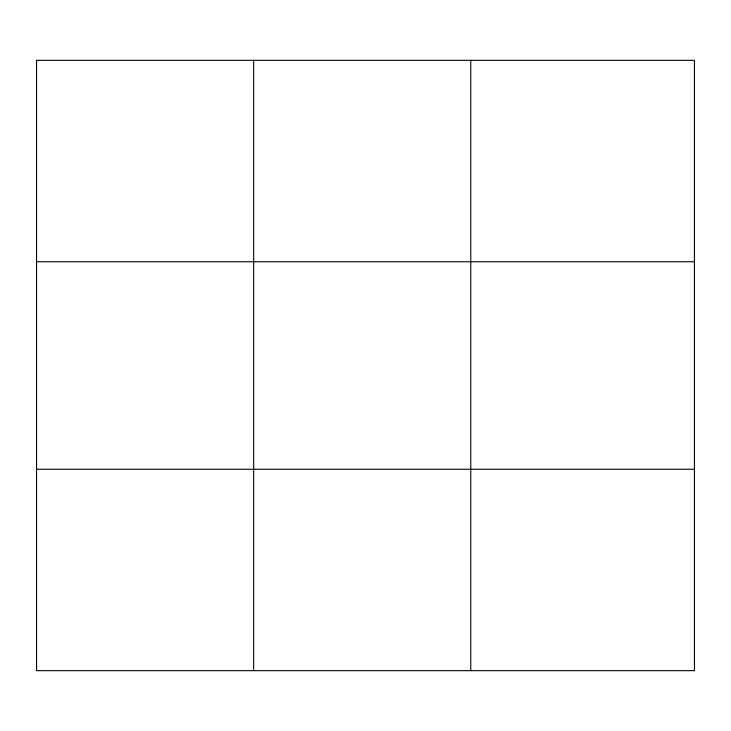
<?xml version="1.0" encoding="UTF-8"?>
<svg xmlns="http://www.w3.org/2000/svg" width="731" height="731" viewBox="0 0 731 731"><rect width="100%" height="100%" fill="white"/><g stroke="black" fill="none" stroke-linecap="round" stroke-linejoin="round"><path stroke-width="1.1" d="M253.657 670.665L253.657 60.335M470.764 670.665L470.764 60.335M36.55 261.744L694.45 261.744M36.55 469.256L694.45 469.256M694.45 603.523L694.45 670.665L36.55 670.665L36.55 60.335L694.45 60.335L694.45 603.523"/></g></svg>
